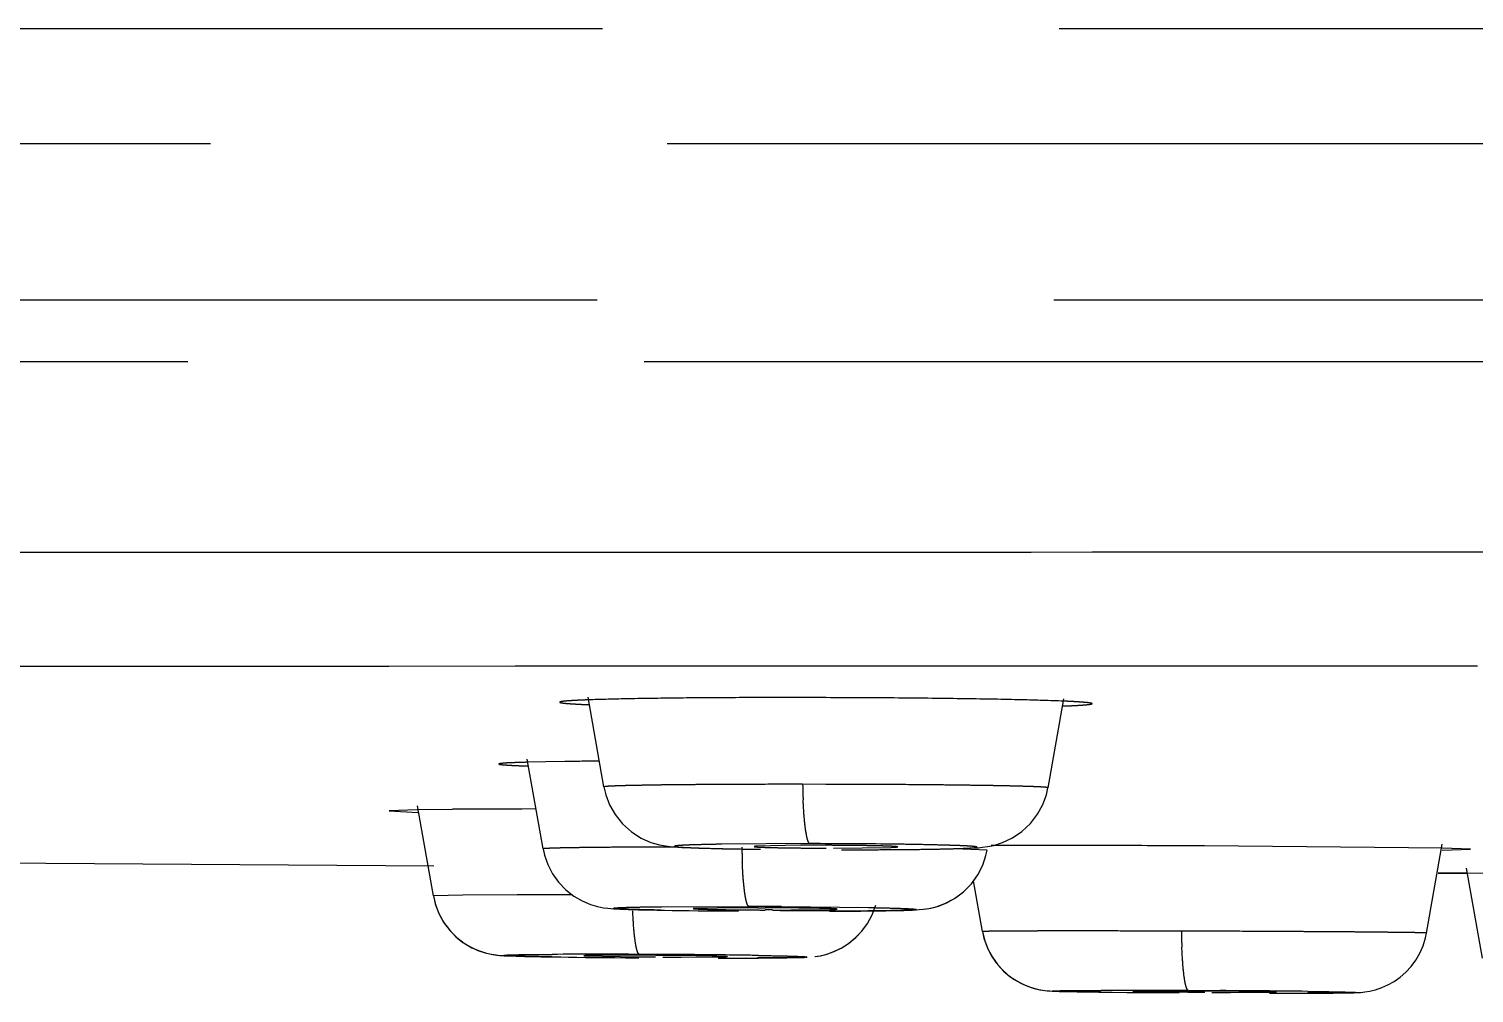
# Model space of a CAD drawing. Header units: millimetres. Extents: x 1236 to 1656, y -100 to 494.
# Drawn here: x 1488.509 to 1490.519, y 344.75 to 346.091 of the extents above; entities that cross this region are included whole.
import ezdxf

# ---------------------------------------------------------------- set-up
doc = ezdxf.new("R2010")
doc.units = ezdxf.units.MM
doc.header["$LTSCALE"] = 0.1
doc.linetypes.add('HIDDENX2', pattern=[19.05, 12.7, -6.35])
doc.layers.add('HIDDEN', color=8, linetype='HIDDENX2')

msp = doc.modelspace()

# ---------------------------------------------------------------- linework, layer by layer
at = {"layer": 'HIDDEN'}
for p, q in [((1491.2116, 346.0913), (1477.2031, 346.0913)), ((1491.2039, 345.7137), (1479.9233, 345.7137)), ((1474.1245, 345.6287), (1512.7541, 345.6287)), ((1489.1203, 345.3628), (1486.2625, 345.3629)), ((1489.161, 345.3628), (1489.1203, 345.3628)), ((1489.2051, 345.3628), (1489.161, 345.3628)), ((1489.2457, 345.3628), (1489.2051, 345.3628)), ((1489.5165, 345.3629), (1489.2457, 345.3628)), ((1489.6166, 345.3629), (1489.5165, 345.3629)), ((1489.7167, 345.363), (1489.6166, 345.3629)), ((1489.9024, 345.363), (1489.7167, 345.363)), ((1489.9872, 345.3631), (1489.9024, 345.363)), ((1490.0279, 345.3631), (1489.9872, 345.3631)), ((1490.1259, 345.3631), (1490.0279, 345.3631)), ((1493.028, 345.3641), (1490.1259, 345.3631)), ((1488.2956, 345.2049), (1488.9041, 345.2049)), ((1488.9041, 345.2049), (1488.9684, 345.2049)), ((1488.9684, 345.2049), (1489.0094, 345.2049)), ((1489.0094, 345.2049), (1489.185, 345.205)), ((1489.185, 345.205), (1489.2469, 345.205)), ((1489.2469, 345.205), (1489.2802, 345.205)), ((1489.2802, 345.205), (1489.3802, 345.205)), ((1489.3802, 345.205), (1489.4326, 345.205)), ((1489.4326, 345.205), (1489.4751, 345.2051)), ((1489.4751, 345.2051), (1489.4802, 345.2051)), ((1489.4802, 345.2051), (1489.5326, 345.2051)), ((1489.5326, 345.2051), (1489.7497, 345.2051)), ((1489.7497, 345.2051), (1489.7569, 345.2051)), ((1489.7569, 345.2051), (1489.773, 345.2051)), ((1489.773, 345.2051), (1489.9872, 345.2052)), ((1489.9872, 345.2052), (1490.0148, 345.2052)), ((1490.0148, 345.2052), (1490.0438, 345.2052)), ((1490.0438, 345.2052), (1490.2438, 345.2053)), ((1490.2438, 345.2053), (1490.2657, 345.2053)), ((1490.2657, 345.2053), (1490.4684, 345.2054)), ((1490.4684, 345.2054), (1490.5133, 345.2054)), ((1490.5133, 345.2054), (1490.5234, 345.2054)), ((1489.3083, 345.0367), (1489.2863, 345.1615)), ((1489.926, 345.0355), (1489.9478, 345.1594)), ((1489.2237, 344.9505), (1489.2016, 345.0755)), ((1489.2538, 345.0721), (1489.2012, 345.071)), ((1489.3083, 345.0367), (1489.3083, 345.0367)), ((1489.6172, 345.0403), (1489.5847, 345.0404)), ((1489.0488, 345.0049), (1489.0097, 345.0033)), ((1489.0097, 345.0033), (1489.0498, 345.0011)), ((1489.0979, 345.0055), (1489.0488, 345.0049)), ((1489.0712, 344.885), (1489.0491, 345.0102)), ((1489.2133, 345.006), (1489.1947, 345.0059)), ((1489.5948, 344.9578), (1489.4721, 344.957)), ((1489.5192, 344.9542), (1489.5173, 344.9538)), ((1489.5812, 344.9555), (1489.5192, 344.9542)), ((1489.7153, 344.9528), (1489.7172, 344.9532)), ((1490.1438, 344.9546), (1490.079, 344.9548)), ((1490.4744, 344.9515), (1490.1438, 344.9546)), ((1490.4525, 344.8334), (1490.4743, 344.957)), ((1488.1098, 344.9335), (1489.0716, 344.9267)), ((1489.2237, 344.9505), (1489.2237, 344.9505)), ((1489.409, 344.9531), (1489.3887, 344.953)), ((1489.6277, 344.9515), (1489.7073, 344.9524)), ((1489.7073, 344.9524), (1489.7153, 344.9528)), ((1489.8413, 344.9489), (1489.7959, 344.9507)), ((1490.474, 344.9489), (1490.5137, 344.95)), ((1490.5137, 344.95), (1490.4744, 344.9515)), ((1490.4687, 344.9168), (1490.5083, 344.9167)), ((1490.4746, 344.9168), (1490.4687, 344.9168)), ((1490.5082, 344.9167), (1490.4746, 344.9168)), ((1490.5302, 344.7987), (1490.5081, 344.9238)), ((1490.691, 344.9159), (1490.5082, 344.9167)), ((1489.8348, 344.8354), (1489.8224, 344.9061)), ((1489.112, 344.8861), (1489.0713, 344.885)), ((1489.1876, 344.8865), (1489.112, 344.8861)), ((1489.389, 344.8701), (1489.5101, 344.8705)), ((1489.4346, 344.8678), (1489.4326, 344.8675)), ((1489.4967, 344.8687), (1489.4346, 344.8678)), ((1489.5224, 344.8687), (1489.5326, 344.8686)), ((1489.5429, 344.8655), (1489.5326, 344.8655)), ((1489.6755, 344.8641), (1489.554, 344.8637)), ((1489.5552, 344.8703), (1489.6764, 344.8689)), ((1489.5685, 344.8655), (1489.6226, 344.866)), ((1489.6226, 344.866), (1489.6306, 344.8664)), ((1489.6306, 344.8664), (1489.6326, 344.8667)), ((1489.8349, 344.8355), (1489.8369, 344.8263)), ((1490.1438, 344.836), (1490.1115, 344.8361)), ((1489.1667, 344.8021), (1489.1701, 344.8019)), ((1489.2822, 344.802), (1489.2802, 344.8018)), ((1489.2802, 344.8018), (1489.3569, 344.8003)), ((1489.3445, 344.8025), (1489.2822, 344.802)), ((1489.3802, 344.8024), (1489.3701, 344.8025)), ((1489.416, 344.8), (1489.4702, 344.8003)), ((1489.4802, 344.8007), (1489.4653, 344.8014)), ((1489.4702, 344.8003), (1489.4782, 344.8005)), ((1489.4782, 344.8005), (1489.4802, 344.8007)), ((1489.5703, 344.7992), (1489.5766, 344.7993)), ((1490.0459, 344.7524), (1490.0439, 344.7523)), ((1490.0439, 344.7523), (1490.1205, 344.7512)), ((1490.1081, 344.7527), (1490.0459, 344.7524)), ((1490.1213, 344.7535), (1490.1656, 344.7533)), ((1490.1438, 344.7525), (1490.1337, 344.7526)), ((1490.1652, 344.7524), (1490.1438, 344.7525)), ((1490.2438, 344.7513), (1490.1652, 344.7524)), ((1489.9547, 344.752), (1489.9664, 344.7518)), ((1489.9664, 344.7518), (1489.9805, 344.7516)), ((1489.9805, 344.7516), (1489.9967, 344.7513)), ((1489.9967, 344.7513), (1490.0152, 344.7511)), ((1490.0152, 344.7511), (1490.0357, 344.7509)), ((1490.0357, 344.7509), (1490.0583, 344.7507)), ((1490.0583, 344.7507), (1490.0825, 344.7505)), ((1490.0825, 344.7505), (1490.1084, 344.7504)), ((1490.1205, 344.7512), (1490.1439, 344.751)), ((1490.1796, 344.7509), (1490.2338, 344.751)), ((1490.2338, 344.751), (1490.2418, 344.7511)), ((1490.2418, 344.7511), (1490.2438, 344.7513)), ((1490.2695, 344.7499), (1490.29, 344.7499)), ((1490.29, 344.7499), (1490.3077, 344.75)), ((1490.3077, 344.75), (1490.3225, 344.75)), ((1490.3225, 344.75), (1490.3345, 344.7502))]:
    msp.add_line(p, q, dxfattribs=at)
for points in [[(1489.3084, 345.0367), (1489.311, 345.0257), (1489.3162, 345.012), (1489.3239, 344.9982), (1489.3341, 344.9854), (1489.3466, 344.9743), (1489.3601, 344.9656), (1489.3737, 344.9596), (1489.3857, 344.9561), (1489.394, 344.9546), (1489.4004, 344.9538), (1489.4058, 344.9533), (1489.411, 344.9529), (1489.4169, 344.9526), (1489.4236, 344.9523), (1489.4314, 344.952), (1489.4402, 344.9517), (1489.4501, 344.9514), (1489.4611, 344.9511), (1489.4731, 344.9508), (1489.4863, 344.9506), (1489.5009, 344.9503), (1489.5167, 344.9501), (1489.5251, 344.95)], [(1489.8764, 344.9657), (1489.8897, 344.9746), (1489.9017, 344.9859), (1489.9114, 344.9986), (1489.9188, 345.0122), (1489.9237, 345.0257), (1489.9259, 345.0356)], [(1489.7828, 344.9504), (1489.7932, 344.9507), (1489.8024, 344.9509), (1489.8105, 344.9512), (1489.8175, 344.9515), (1489.8237, 344.9519), (1489.8291, 344.9522), (1489.8347, 344.9528), (1489.8416, 344.9537), (1489.8504, 344.9554), (1489.8627, 344.9592), (1489.8764, 344.9657)], [(1489.2237, 344.9505), (1489.2257, 344.9418), (1489.2302, 344.9287), (1489.2368, 344.9159), (1489.2452, 344.9041), (1489.2553, 344.8936), (1489.2664, 344.8849), (1489.2782, 344.8781), (1489.2895, 344.8733), (1489.2996, 344.8704), (1489.3079, 344.8687), (1489.3136, 344.868), (1489.318, 344.8676), (1489.3221, 344.8673), (1489.3262, 344.867), (1489.3309, 344.8668), (1489.3361, 344.8666), (1489.342, 344.8664), (1489.3486, 344.8661), (1489.356, 344.8659), (1489.3641, 344.8657)], [(1489.6971, 344.9494), (1489.7141, 344.9495), (1489.73, 344.9496), (1489.7449, 344.9498), (1489.7587, 344.95), (1489.7714, 344.9502), (1489.7828, 344.9504)], [(1489.8083, 344.8907), (1489.8194, 344.902), (1489.8284, 344.9146), (1489.8352, 344.9279), (1489.8396, 344.9411), (1489.8413, 344.9489)], [(1489.0712, 344.885), (1489.0742, 344.8729), (1489.0793, 344.8595), (1489.0863, 344.8473), (1489.0946, 344.8364), (1489.1039, 344.827), (1489.114, 344.8193), (1489.1247, 344.813), (1489.1352, 344.8085), (1489.1452, 344.8054), (1489.1537, 344.8036), (1489.1595, 344.8028), (1489.164, 344.8023)], [(1489.0713, 344.885), (1489.0738, 344.8741), (1489.0788, 344.8608), (1489.0854, 344.8487), (1489.0934, 344.8378), (1489.1025, 344.8283), (1489.1123, 344.8205), (1489.1227, 344.8141), (1489.1331, 344.8093), (1489.1433, 344.8059), (1489.152, 344.8039), (1489.1583, 344.8029), (1489.1632, 344.8024), (1489.1676, 344.8021)], [(1489.7254, 344.8649), (1489.7319, 344.8652), (1489.7374, 344.8654), (1489.7424, 344.8656), (1489.747, 344.866), (1489.7524, 344.8665), (1489.7604, 344.8677), (1489.7704, 344.87), (1489.7827, 344.8745), (1489.7959, 344.8815), (1489.8083, 344.8907)], [(1489.7543, 344.8667), (1489.763, 344.8682), (1489.7735, 344.871), (1489.7851, 344.8756), (1489.7971, 344.8823), (1489.8085, 344.8908)], [(1489.3641, 344.8657), (1489.3729, 344.8655), (1489.3824, 344.8653), (1489.3925, 344.8651), (1489.4033, 344.865), (1489.4147, 344.8648), (1489.4268, 344.8646), (1489.4394, 344.8645), (1489.4526, 344.8643), (1489.4664, 344.8642), (1489.4806, 344.8641), (1489.4953, 344.864)], [(1489.6182, 344.8041), (1489.6284, 344.8077), (1489.6385, 344.8125), (1489.6485, 344.8188), (1489.658, 344.8266), (1489.6669, 344.8359), (1489.6749, 344.8468), (1489.6814, 344.8589), (1489.6863, 344.8721)], [(1489.6219, 344.8637), (1489.6374, 344.8638), (1489.652, 344.8639), (1489.6655, 344.864), (1489.6781, 344.8641), (1489.6897, 344.8642), (1489.7002, 344.8644)], [(1489.7002, 344.8644), (1489.7096, 344.8646), (1489.718, 344.8647), (1489.7254, 344.8649)], [(1489.6188, 344.8042), (1489.6292, 344.808), (1489.6392, 344.8129), (1489.6491, 344.8192), (1489.6585, 344.827), (1489.6673, 344.8363), (1489.6687, 344.8384)], [(1489.8349, 344.8355), (1489.8376, 344.8242), (1489.8424, 344.8113), (1489.8486, 344.7997), (1489.856, 344.7894), (1489.8642, 344.7806), (1489.873, 344.7731), (1489.8824, 344.7668), (1489.892, 344.7618), (1489.9017, 344.7579), (1489.9107, 344.7554), (1489.9185, 344.7539), (1489.9248, 344.7531), (1489.9287, 344.7528), (1489.9318, 344.7526), (1489.9348, 344.7525), (1489.9378, 344.7524), (1489.9413, 344.7523), (1489.9452, 344.7522), (1489.9547, 344.752)], [(1490.3345, 344.7502), (1490.3395, 344.7502), (1490.3439, 344.7503), (1490.3477, 344.7504), (1490.3511, 344.7504), (1490.3541, 344.7505), (1490.3571, 344.7507), (1490.3608, 344.7509), (1490.3665, 344.7515), (1490.3736, 344.7526), (1490.3816, 344.7546), (1490.3903, 344.7576), (1490.3988, 344.7614), (1490.4073, 344.7662), (1490.4156, 344.772), (1490.4235, 344.7789), (1490.4309, 344.7868), (1490.4375, 344.7957), (1490.4431, 344.8053), (1490.4477, 344.8158), (1490.4511, 344.8268), (1490.4525, 344.8334)], [(1489.8369, 344.8263), (1489.8413, 344.8138), (1489.847, 344.8023), (1489.854, 344.792), (1489.8617, 344.7831), (1489.87, 344.7754), (1489.8789, 344.7689), (1489.8881, 344.7636), (1489.8975, 344.7594), (1489.9065, 344.7564), (1489.9148, 344.7545), (1489.9217, 344.7534), (1489.926, 344.753), (1489.9267, 344.753)], [(1489.1697, 344.8019), (1489.1731, 344.8018), (1489.1769, 344.8016), (1489.1812, 344.8015), (1489.1861, 344.8013), (1489.1917, 344.8011), (1489.1979, 344.801), (1489.2048, 344.8008), (1489.2124, 344.8007)], [(1489.2124, 344.8007), (1489.2205, 344.8005), (1489.2292, 344.8004), (1489.2385, 344.8002), (1489.2484, 344.8001), (1489.2591, 344.7999), (1489.2705, 344.7998), (1489.2827, 344.7996), (1489.2957, 344.7995), (1489.3094, 344.7994), (1489.3237, 344.7992), (1489.3386, 344.7991), (1489.3569, 344.799)], [(1489.4673, 344.7986), (1489.4827, 344.7986), (1489.4972, 344.7986), (1489.5107, 344.7987), (1489.5232, 344.7987), (1489.5348, 344.7988), (1489.5452, 344.7989)], [(1489.5452, 344.7989), (1489.5546, 344.799), (1489.5629, 344.7991), (1489.5703, 344.7992)], [(1489.5766, 344.7993), (1489.5821, 344.7995), (1489.5869, 344.7996), (1489.5911, 344.7998)], [(1489.6016, 344.8007), (1489.609, 344.8019), (1489.6182, 344.8041)], [(1489.6021, 344.8007), (1489.6094, 344.8019), (1489.6188, 344.8042)], [(1490.2338, 344.7499), (1490.2463, 344.7499), (1490.2695, 344.7499)]]:
    msp.add_lwpolyline(points, dxfattribs=at)
for centre, radius, start, end in [((1489.5549, 322.2975), 22.8635, 89.84365, 89.98789), ((1489.2479, 343.3593), 1.7123, 91.5607, 91.9699), ((1489.3821, 335.6408), 9.4321, 90.48808, 90.7792), ((1490.4229, 345.0551), 0.8383, 181.0044, 182.4759), ((1489.2137, 329.2346), 15.7714, 90.06887, 90.42047), ((1489.6036, 340.3424), 4.6131, 89.9605, 90.2783), ((1489.5886, 334.8805), 10.0773, 89.32257, 89.96468), ((1489.6034, 339.9742), 4.9813, 89.8411, 89.9613), ((1489.6037, 340.0914), 4.8641, 89.5811, 89.8409), ((1489.9402, 322.2951), 22.6601, 89.95469, 90.2358), ((1489.9261, 305.1413), 39.8139, 89.78004, 89.95393), ((1489.6277, 352.6679), 7.7186, 268.9467, 269.24519), ((1490.3595, 344.9669), 0.8594, 180.9201, 182.3593), ((1489.6306, 349.7828), 4.8313, 269.532, 269.8418), ((1489.2525, 317.8342), 27.0524, 89.97602, 90.13757), ((1489.5086, 338.9964), 5.8723, 89.8661, 90.11604), ((1489.557, 351.0369), 6.1715, 269.55309, 269.77381), ((1489.4794, 331.5256), 13.3449, 89.67441, 89.86799), ((1489.5082, 338.6794), 6.1893, 89.57226, 89.77355), ((1489.5566, 350.7378), 5.8724, 269.8661, 270.11604), ((1490.9472, 344.8475), 0.8358, 180.784, 182.3063), ((1489.2966, 332.4384), 12.3655, 89.71718, 90.27916), ((1489.3373, 336.7402), 8.0623, 89.7667, 89.94893), ((1489.4245, 353.2706), 8.4706, 269.54284, 269.70048), ((1489.2838, 326.5027), 18.3012, 89.6301, 89.76886), ((1489.3362, 336.3758), 8.4267, 89.52307, 89.70085), ((1489.4232, 352.8624), 8.0624, 269.76671, 269.94894), ((1489.2811, 326.7616), 18.0424, 89.34284, 89.6161), ((1489.3673, 339.6229), 5.1795, 89.0908, 89.5679), ((1489.4191, 342.8327), 1.9692, 88.6569, 89.1173), ((1489.4762, 353.4379), 8.6393, 270.07428, 270.31007), ((1489.3782, 335.6124), 9.191, 89.09428, 89.31541), ((1490.0325, 325.9419), 18.8118, 89.72935, 90.09878), ((1490.0828, 332.4827), 12.2699, 89.76188, 89.88164), ((1490.0327, 321.6131), 23.1406, 89.37002, 89.67094), ((1490.2049, 357.0208), 12.27, 269.76189, 269.88164)]:
    msp.add_arc(centre, radius, start, end, dxfattribs=at)
for points, knots in [([(1474.1563, 345.9319), (1474.2057, 345.9297), (1474.2826, 345.927), (1474.391, 345.9266), (1474.4864, 345.9281), (1474.5973, 345.9303), (1474.7287, 345.9322), (1474.8864, 345.9333), (1475.0769, 345.9337), (1475.3074, 345.9332), (1475.5848, 345.9326), (1475.9149, 345.9323), (1476.4704, 345.9319), (1477.307, 345.9317), (1478.2341, 345.9315), (1479.0766, 345.9317), (1479.7724, 345.9321), (1480.5019, 345.9326), (1481.2586, 345.9329), (1482.0367, 345.9329), (1482.8316, 345.9327), (1483.6397, 345.9321), (1484.4582, 345.9316), (1485.2849, 345.9315), (1486.1181, 345.9317), (1486.9563, 345.932), (1488.0811, 345.9321), (1489.4934, 345.932), (1490.625, 345.9319), (1491.192, 345.9317)], [0, 0, 0, 0, 0.008693, 0.013563, 0.019077, 0.025498, 0.033098, 0.042221, 0.053265, 0.066647, 0.082803, 0.102116, 0.124783, 0.180626, 0.249442, 0.288037, 0.329006, 0.371968, 0.416503, 0.462256, 0.508988, 0.556479, 0.60457, 0.653132, 0.702062, 0.751286, 0.800738, 0.900141, 1, 1, 1, 1]), ([(1489.2869, 345.1578), (1489.2839, 345.1577), (1489.2781, 345.1575), (1489.27, 345.1571), (1489.2631, 345.1567), (1489.2574, 345.1563), (1489.253, 345.1559), (1489.2499, 345.1555), (1489.248, 345.1552), (1489.2472, 345.1549), (1489.2469, 345.1547), (1489.2469, 345.1546)], [0, 0, 0, 0, 0.229843, 0.430709, 0.602001, 0.743131, 0.853528, 0.932714, 0.980757, 0.993502, 1, 1, 1, 1]), ([(1489.2469, 345.1546), (1489.2469, 345.1545), (1489.2472, 345.1543), (1489.2477, 345.1541), (1489.2485, 345.1539), (1489.2502, 345.1536), (1489.2531, 345.1532), (1489.2575, 345.1528), (1489.2632, 345.1524), (1489.2701, 345.152), (1489.2781, 345.1515), (1489.2839, 345.1513), (1489.287, 345.1511)], [0, 0, 0, 0, 0.006802, 0.019962, 0.040513, 0.068686, 0.148175, 0.258636, 0.39966, 0.570645, 0.770969, 1, 1, 1, 1]), ([(1489.5597, 345.161), (1489.5316, 345.161), (1489.4782, 345.1609), (1489.4034, 345.1603), (1489.3406, 345.1593), (1489.3031, 345.1584), (1489.2869, 345.1578)], [0, 0, 0, 0, 0.308568, 0.58768, 0.822514, 1, 1, 1, 1]), ([(1489.9478, 345.156), (1489.9285, 345.1568), (1489.883, 345.1581), (1489.8064, 345.1595), (1489.7156, 345.1605), (1489.6509, 345.1608), (1489.6172, 345.1609)], [0, 0, 0, 0, 0.175201, 0.412751, 0.695023, 1, 1, 1, 1]), ([(1489.9872, 345.1525), (1489.9873, 345.1527), (1489.9861, 345.1532), (1489.9846, 345.1534), (1489.9813, 345.1539), (1489.9771, 345.1543), (1489.9714, 345.1547), (1489.9646, 345.1552), (1489.9566, 345.1556), (1489.9508, 345.1559), (1489.9478, 345.156)], [0, 0, 0, 0, 0.016925, 0.063439, 0.14179, 0.251891, 0.393286, 0.565461, 0.76788, 1, 1, 1, 1]), ([(1489.9471, 345.1493), (1489.9502, 345.1494), (1489.9559, 345.1496), (1489.9639, 345.15), (1489.9707, 345.1504), (1489.9764, 345.1508), (1489.9808, 345.1512), (1489.9838, 345.1515), (1489.9855, 345.1518), (1489.9864, 345.152), (1489.9869, 345.1522), (1489.9872, 345.1524), (1489.9872, 345.1525)], [0, 0, 0, 0, 0.227057, 0.425988, 0.596124, 0.736805, 0.847448, 0.927875, 0.956788, 0.978232, 0.992385, 1, 1, 1, 1]), ([(1489.189, 345.0707), (1489.1869, 345.0706), (1489.183, 345.0704), (1489.1776, 345.0702), (1489.173, 345.07), (1489.1692, 345.0697), (1489.1662, 345.0694), (1489.1642, 345.0692), (1489.1629, 345.069), (1489.1624, 345.0688), (1489.1622, 345.0686), (1489.1622, 345.0686)], [0, 0, 0, 0, 0.231991, 0.434132, 0.605861, 0.746629, 0.856124, 0.93436, 0.981548, 0.993873, 1, 1, 1, 1]), ([(1489.1622, 345.0686), (1489.1622, 345.0685), (1489.1625, 345.0684), (1489.163, 345.0682), (1489.1638, 345.068), (1489.165, 345.0679), (1489.1664, 345.0677), (1489.169, 345.0675), (1489.173, 345.0672), (1489.1787, 345.0668), (1489.1856, 345.0665), (1489.1937, 345.0661), (1489.1995, 345.0659), (1489.2026, 345.0658)], [0, 0, 0, 0, 0.006103, 0.019059, 0.039582, 0.067821, 0.103838, 0.147643, 0.2584, 0.399577, 0.570616, 0.770949, 1, 1, 1, 1]), ([(1489.5847, 345.0404), (1489.5663, 345.0404), (1489.5303, 345.0403), (1489.486, 345.0402), (1489.4525, 345.04), (1489.4294, 345.0398), (1489.4078, 345.0396), (1489.388, 345.0394), (1489.3701, 345.0391), (1489.3543, 345.0388), (1489.3407, 345.0385), (1489.3308, 345.0383), (1489.3241, 345.038), (1489.32, 345.0378), (1489.3165, 345.0377), (1489.3136, 345.0375), (1489.3114, 345.0373), (1489.3098, 345.0371), (1489.3088, 345.037), (1489.3084, 345.0368), (1489.3083, 345.0367), (1489.3083, 345.0367)], [0, 0, 0, 0, 0.200267, 0.390675, 0.479758, 0.563724, 0.641937, 0.713761, 0.778572, 0.835865, 0.885202, 0.926143, 0.943329, 0.958263, 0.970929, 0.981312, 0.989402, 0.995189, 0.998675, 0.999575, 1, 1, 1, 1]), ([(1489.926, 345.0356), (1489.926, 345.0356), (1489.9258, 345.0357), (1489.9255, 345.0358), (1489.9251, 345.0359), (1489.9241, 345.036), (1489.9224, 345.0362), (1489.9198, 345.0364), (1489.9165, 345.0366), (1489.9124, 345.0368), (1489.9077, 345.037), (1489.9, 345.0373), (1489.8886, 345.0376), (1489.8731, 345.038), (1489.8551, 345.0384), (1489.8348, 345.0387), (1489.8125, 345.039), (1489.7882, 345.0393), (1489.7623, 345.0396), (1489.7252, 345.0399), (1489.6767, 345.0402), (1489.6373, 345.0403), (1489.6172, 345.0403)], [0, 0, 0, 0, 0.000449, 0.001413, 0.002962, 0.005105, 0.011176, 0.019614, 0.030395, 0.043494, 0.058884, 0.076537, 0.118511, 0.168999, 0.227438, 0.293264, 0.3659, 0.444652, 0.528767, 0.617489, 0.805359, 1, 1, 1, 1]), ([(1489.5948, 344.9578), (1489.5942, 344.9579), (1489.5934, 344.9588), (1489.5926, 344.9604), (1489.5915, 344.9631), (1489.5904, 344.9678), (1489.5891, 344.975), (1489.5879, 344.984), (1489.5865, 344.9988), (1489.5858, 345.0106), (1489.5854, 345.0188)], [0, 0, 0, 0, 0.02935, 0.053127, 0.084161, 0.169872, 0.287044, 0.433433, 0.605414, 1, 1, 1, 1]), ([(1489.4721, 344.957), (1489.467, 344.9569), (1489.4573, 344.9567), (1489.4437, 344.9564), (1489.4337, 344.9561), (1489.4266, 344.9559), (1489.4222, 344.9557), (1489.4183, 344.9555), (1489.4149, 344.9553), (1489.4121, 344.9551), (1489.4099, 344.9549), (1489.4083, 344.9547), (1489.4072, 344.9545), (1489.4068, 344.9543), (1489.4066, 344.9542), (1489.4066, 344.954), (1489.4068, 344.9539), (1489.4071, 344.9538), (1489.4075, 344.9537), (1489.4081, 344.9536), (1489.4092, 344.9534), (1489.4109, 344.9532), (1489.4134, 344.953), (1489.4165, 344.9528), (1489.4202, 344.9526), (1489.4244, 344.9524), (1489.4312, 344.9521), (1489.441, 344.9517), (1489.4599, 344.9512), (1489.4751, 344.9508), (1489.4858, 344.9506)], [0, 0, 0, 0, 0.106447, 0.200191, 0.280078, 0.314605, 0.345427, 0.372477, 0.395687, 0.41499, 0.430322, 0.441632, 0.448938, 0.451125, 0.452412, 0.453185, 0.454452, 0.456614, 0.459747, 0.463873, 0.469001, 0.48228, 0.499605, 0.520979, 0.546357, 0.575657, 0.608798, 0.686272, 0.778115, 1, 1, 1, 1]), ([(1489.5173, 344.9538), (1489.5173, 344.9537), (1489.5174, 344.9537), (1489.5176, 344.9536), (1489.5181, 344.9535), (1489.519, 344.9534), (1489.5205, 344.9532), (1489.5228, 344.9531), (1489.5257, 344.9529), (1489.5292, 344.9528), (1489.5334, 344.9526), (1489.5399, 344.9524), (1489.5494, 344.9522), (1489.562, 344.952), (1489.5761, 344.9518), (1489.586, 344.9517), (1489.5911, 344.9516)], [0, 0, 0, 0, 0.00161, 0.005242, 0.01108, 0.019133, 0.041809, 0.073081, 0.11273, 0.160529, 0.21625, 0.279583, 0.42717, 0.599348, 0.792088, 1, 1, 1, 1]), ([(1489.6389, 344.9493), (1489.65, 344.9493), (1489.6718, 344.9493), (1489.7035, 344.9495), (1489.733, 344.9497), (1489.7595, 344.95), (1489.7821, 344.9505), (1489.7983, 344.9509), (1489.809, 344.9513), (1489.8152, 344.9516), (1489.8201, 344.9519), (1489.8236, 344.9522), (1489.8258, 344.9524), (1489.8268, 344.9527), (1489.8272, 344.9528), (1489.8272, 344.953), (1489.8271, 344.9531), (1489.8269, 344.9532), (1489.8265, 344.9533), (1489.8258, 344.9535), (1489.8247, 344.9536), (1489.8233, 344.9538), (1489.8215, 344.954), (1489.8194, 344.9541), (1489.8159, 344.9544), (1489.8107, 344.9547), (1489.8035, 344.955), (1489.7951, 344.9553), (1489.7815, 344.9557), (1489.7618, 344.9562), (1489.7358, 344.9567), (1489.7174, 344.957), (1489.7077, 344.9571)], [0, 0, 0, 0, 0.10792, 0.212005, 0.308807, 0.395354, 0.469545, 0.529412, 0.553519, 0.573584, 0.589495, 0.601141, 0.608439, 0.61047, 0.611486, 0.611762, 0.612143, 0.612748, 0.613607, 0.616121, 0.61972, 0.624411, 0.630198, 0.637084, 0.645067, 0.664269, 0.687674, 0.715148, 0.746555, 0.820433, 0.906252, 1, 1, 1, 1]), ([(1489.7172, 344.9532), (1489.7172, 344.9533), (1489.7171, 344.9533), (1489.7168, 344.9534), (1489.7164, 344.9535), (1489.7154, 344.9536), (1489.7138, 344.9538), (1489.7114, 344.9539), (1489.7082, 344.9541), (1489.7045, 344.9542), (1489.7001, 344.9544), (1489.6932, 344.9546), (1489.6832, 344.9548), (1489.6699, 344.9551), (1489.655, 344.9552), (1489.6447, 344.9553), (1489.6393, 344.9554)], [0, 0, 0, 0, 0.001602, 0.005258, 0.011144, 0.019264, 0.042129, 0.073652, 0.113604, 0.161748, 0.217841, 0.281521, 0.429604, 0.601873, 0.794021, 1, 1, 1, 1]), ([(1489.3887, 344.953), (1489.3768, 344.953), (1489.354, 344.9529), (1489.3218, 344.9527), (1489.2973, 344.9525), (1489.2798, 344.9523), (1489.2684, 344.9521), (1489.2582, 344.952), (1489.2492, 344.9518), (1489.2416, 344.9516), (1489.2353, 344.9514), (1489.2309, 344.9512), (1489.2281, 344.9511), (1489.2266, 344.951), (1489.2254, 344.9509), (1489.2244, 344.9508), (1489.224, 344.9507), (1489.2237, 344.9506), (1489.2237, 344.9505)], [0, 0, 0, 0, 0.21659, 0.412894, 0.585441, 0.66178, 0.731066, 0.793001, 0.847284, 0.893616, 0.931719, 0.961461, 0.973173, 0.982768, 0.990239, 0.995581, 0.998801, 1, 1, 1, 1]), ([(1489.5101, 344.8705), (1489.5095, 344.8705), (1489.5087, 344.8715), (1489.5079, 344.873), (1489.5069, 344.8757), (1489.5057, 344.8804), (1489.5044, 344.8876), (1489.5033, 344.8966), (1489.5019, 344.9114), (1489.5012, 344.9233), (1489.5008, 344.9315)], [0, 0, 0, 0, 0.028821, 0.052299, 0.083066, 0.168402, 0.285442, 0.431949, 0.604278, 1, 1, 1, 1]), ([(1489.3875, 344.8653), (1489.3826, 344.8654), (1489.3733, 344.8656), (1489.3601, 344.8659), (1489.3488, 344.8662), (1489.3405, 344.8665), (1489.3349, 344.8667), (1489.3314, 344.8669), (1489.3285, 344.8671), (1489.3261, 344.8672), (1489.3244, 344.8674), (1489.3234, 344.8675), (1489.3228, 344.8676), (1489.3223, 344.8677), (1489.322, 344.8678), (1489.3218, 344.8678), (1489.3217, 344.868), (1489.3219, 344.8681), (1489.3223, 344.8682), (1489.3231, 344.8683), (1489.3245, 344.8685), (1489.3265, 344.8686), (1489.329, 344.8688), (1489.3334, 344.869), (1489.3402, 344.8692), (1489.3498, 344.8695), (1489.3663, 344.8698), (1489.3796, 344.87), (1489.389, 344.8701)], [0, 0, 0, 0, 0.111283, 0.210082, 0.295373, 0.36637, 0.396284, 0.422355, 0.444495, 0.462617, 0.476646, 0.482125, 0.486582, 0.490025, 0.492465, 0.493938, 0.494641, 0.495603, 0.497463, 0.504155, 0.514894, 0.5297, 0.548563, 0.571413, 0.628739, 0.701005, 0.787529, 1, 1, 1, 1]), ([(1489.3577, 344.8038), (1489.3571, 344.8038), (1489.3562, 344.8048), (1489.3555, 344.8062), (1489.3544, 344.8089), (1489.3533, 344.8136), (1489.3514, 344.8242), (1489.3497, 344.8413), (1489.3488, 344.8561), (1489.3485, 344.8643)], [0, 0, 0, 0, 0.028341, 0.051509, 0.081977, 0.166817, 0.283585, 0.602661, 1, 1, 1, 1]), ([(1489.4326, 344.8675), (1489.4326, 344.8674), (1489.4328, 344.8674), (1489.433, 344.8673), (1489.4335, 344.8673), (1489.4344, 344.8672), (1489.436, 344.867), (1489.4384, 344.8669), (1489.4414, 344.8668), (1489.4451, 344.8666), (1489.4493, 344.8665), (1489.4561, 344.8663), (1489.4659, 344.8662), (1489.4789, 344.8659), (1489.4935, 344.8658), (1489.5036, 344.8657), (1489.5089, 344.8656)], [0, 0, 0, 0, 0.001459, 0.005044, 0.010874, 0.018941, 0.041696, 0.073097, 0.112915, 0.160916, 0.216862, 0.280413, 0.428333, 0.600627, 0.793109, 1, 1, 1, 1]), ([(1489.6326, 344.8667), (1489.6326, 344.8667), (1489.6325, 344.8668), (1489.6322, 344.8668), (1489.6317, 344.8669), (1489.6308, 344.867), (1489.6292, 344.8671), (1489.6267, 344.8672), (1489.6236, 344.8674), (1489.6198, 344.8675), (1489.6154, 344.8676), (1489.6084, 344.8678), (1489.5984, 344.868), (1489.585, 344.8682), (1489.5701, 344.8684), (1489.5598, 344.8685), (1489.5544, 344.8685)], [0, 0, 0, 0, 0.001458, 0.005057, 0.010912, 0.019014, 0.041866, 0.073395, 0.113368, 0.161544, 0.217679, 0.281405, 0.429576, 0.601918, 0.794094, 1, 1, 1, 1]), ([(1489.6764, 344.8689), (1489.6814, 344.8688), (1489.6907, 344.8687), (1489.7039, 344.8683), (1489.7152, 344.868), (1489.7235, 344.8677), (1489.7292, 344.8675), (1489.7327, 344.8673), (1489.7356, 344.8671), (1489.738, 344.867), (1489.7399, 344.8668), (1489.7411, 344.8667), (1489.7419, 344.8665), (1489.7422, 344.8664), (1489.7424, 344.8664), (1489.7425, 344.8662), (1489.7423, 344.8661), (1489.742, 344.866), (1489.7411, 344.8659), (1489.7397, 344.8657), (1489.7378, 344.8656), (1489.7353, 344.8654), (1489.7309, 344.8652), (1489.7242, 344.865), (1489.7146, 344.8647), (1489.6982, 344.8644), (1489.6849, 344.8642), (1489.6755, 344.8641)], [0, 0, 0, 0, 0.111479, 0.210498, 0.296036, 0.367299, 0.39735, 0.423562, 0.445843, 0.464105, 0.478275, 0.488349, 0.491861, 0.494368, 0.495904, 0.49664, 0.497551, 0.499347, 0.505904, 0.516509, 0.531183, 0.549915, 0.572634, 0.629704, 0.701717, 0.787994, 1, 1, 1, 1]), ([(1490.1115, 344.8361), (1490.0929, 344.8362), (1490.0568, 344.8362), (1490.0126, 344.8363), (1489.9791, 344.8363), (1489.956, 344.8363), (1489.9345, 344.8363), (1489.9147, 344.8363), (1489.8969, 344.8362), (1489.8811, 344.8361), (1489.8676, 344.8361), (1489.8578, 344.836), (1489.8511, 344.8359), (1489.8469, 344.8359), (1489.8434, 344.8358), (1489.8405, 344.8357), (1489.8384, 344.8357), (1489.8371, 344.8356), (1489.8363, 344.8356), (1489.8358, 344.8356), (1489.8353, 344.8355), (1489.8351, 344.8355), (1489.8349, 344.8355), (1489.8349, 344.8355)], [0, 0, 0, 0, 0.201555, 0.391405, 0.480207, 0.564048, 0.642199, 0.713933, 0.778528, 0.835457, 0.884418, 0.925123, 0.942289, 0.957283, 0.970072, 0.980628, 0.988923, 0.992215, 0.994932, 0.99707, 0.998627, 0.999602, 1, 1, 1, 1]), ([(1490.4525, 344.8334), (1490.4525, 344.8334), (1490.4523, 344.8334), (1490.4521, 344.8335), (1490.4516, 344.8335), (1490.4509, 344.8335), (1490.4501, 344.8336), (1490.4486, 344.8336), (1490.4462, 344.8337), (1490.4429, 344.8338), (1490.4388, 344.8339), (1490.4341, 344.834), (1490.4286, 344.8341), (1490.4225, 344.8342), (1490.413, 344.8343), (1490.3995, 344.8344), (1490.3815, 344.8346), (1490.3612, 344.8348), (1490.3389, 344.835), (1490.3146, 344.8352), (1490.2888, 344.8353), (1490.2517, 344.8355), (1490.2032, 344.8358), (1490.1639, 344.8359), (1490.1438, 344.836)], [0, 0, 0, 0, 0.000358, 0.001306, 0.002857, 0.00501, 0.007763, 0.011112, 0.019585, 0.030403, 0.043537, 0.058961, 0.076646, 0.096565, 0.118677, 0.169205, 0.227671, 0.293511, 0.366147, 0.444887, 0.528979, 0.617669, 0.805455, 1, 1, 1, 1]), ([(1490.1213, 344.7534), (1490.1208, 344.7535), (1490.1199, 344.7544), (1490.1191, 344.7558), (1490.1181, 344.7585), (1490.1169, 344.7631), (1490.115, 344.7737), (1490.1133, 344.7909), (1490.1125, 344.8057), (1490.1121, 344.8139)], [0, 0, 0, 0, 0.027936, 0.050842, 0.081069, 0.165558, 0.282191, 0.601655, 1, 1, 1, 1]), ([(1489.2353, 344.8003), (1489.2259, 344.8004), (1489.2128, 344.8007), (1489.1964, 344.8011), (1489.1869, 344.8013), (1489.1803, 344.8015), (1489.176, 344.8017), (1489.1736, 344.8019), (1489.1717, 344.802), (1489.1704, 344.8021), (1489.1697, 344.8022), (1489.1694, 344.8023), (1489.1692, 344.8023), (1489.1691, 344.8024), (1489.1693, 344.8025), (1489.1696, 344.8026), (1489.1705, 344.8027), (1489.1719, 344.8028), (1489.1739, 344.8029), (1489.1764, 344.803), (1489.1808, 344.8031), (1489.1875, 344.8033), (1489.1971, 344.8035), (1489.2136, 344.8037), (1489.2269, 344.8038), (1489.2364, 344.8038)], [0, 0, 0, 0, 0.210553, 0.296085, 0.36732, 0.423534, 0.445782, 0.464005, 0.478128, 0.488142, 0.491614, 0.494071, 0.495531, 0.496115, 0.496929, 0.498687, 0.505222, 0.51583, 0.53052, 0.549277, 0.57203, 0.629185, 0.701306, 0.787709, 1, 1, 1, 1]), ([(1489.5235, 344.8023), (1489.5329, 344.8021), (1489.5461, 344.8019), (1489.5624, 344.8015), (1489.5719, 344.8013), (1489.5786, 344.801), (1489.5829, 344.8008), (1489.5854, 344.8007), (1489.5873, 344.8006), (1489.5885, 344.8005), (1489.5892, 344.8004), (1489.5896, 344.8003), (1489.5898, 344.8003), (1489.5899, 344.8002), (1489.5897, 344.8001), (1489.5894, 344.8), (1489.5885, 344.7999), (1489.5872, 344.7998), (1489.5852, 344.7997), (1489.5827, 344.7996), (1489.5784, 344.7995), (1489.5716, 344.7993), (1489.5621, 344.7991), (1489.5456, 344.7989), (1489.5324, 344.7988), (1489.523, 344.7988)], [0, 0, 0, 0, 0.210972, 0.296753, 0.368257, 0.424751, 0.447142, 0.465508, 0.479773, 0.489929, 0.493471, 0.495998, 0.497524, 0.498154, 0.498912, 0.500603, 0.507, 0.517471, 0.532026, 0.55065, 0.57327, 0.630165, 0.702029, 0.788181, 1, 1, 1, 1]), ([(1489.999, 344.7513), (1489.9896, 344.7515), (1489.9764, 344.7516), (1489.9601, 344.7519), (1489.9506, 344.7521), (1489.944, 344.7523), (1489.9397, 344.7524), (1489.9372, 344.7525), (1489.9353, 344.7526), (1489.9341, 344.7526), (1489.9334, 344.7527), (1489.9331, 344.7528), (1489.9329, 344.7528), (1489.9328, 344.7528), (1489.933, 344.7529), (1489.9332, 344.7529), (1489.9336, 344.753), (1489.9343, 344.753), (1489.9356, 344.7531), (1489.9375, 344.7531), (1489.94, 344.7532), (1489.9444, 344.7533), (1489.9512, 344.7534), (1489.9608, 344.7535), (1489.9773, 344.7536), (1489.9906, 344.7536), (1490, 344.7537)], [0, 0, 0, 0, 0.210672, 0.296251, 0.367523, 0.42376, 0.446015, 0.46424, 0.478358, 0.488358, 0.491817, 0.494252, 0.495672, 0.496143, 0.496877, 0.498599, 0.501338, 0.505098, 0.515685, 0.530363, 0.549115, 0.571867, 0.629032, 0.701176, 0.787613, 1, 1, 1, 1]), ([(1490.2871, 344.7522), (1490.2965, 344.7521), (1490.3097, 344.752), (1490.3261, 344.7517), (1490.3356, 344.7515), (1490.3423, 344.7513), (1490.3466, 344.7512), (1490.349, 344.7511), (1490.351, 344.751), (1490.3522, 344.751), (1490.3529, 344.7509), (1490.3532, 344.7509), (1490.3537, 344.7507), (1490.3529, 344.7506), (1490.3523, 344.7506), (1490.3508, 344.7505), (1490.3489, 344.7504), (1490.3464, 344.7504), (1490.342, 344.7503), (1490.3353, 344.7502), (1490.3258, 344.7501), (1490.3093, 344.75), (1490.2961, 344.7499), (1490.2867, 344.7499)], [0, 0, 0, 0, 0.211102, 0.296933, 0.368476, 0.424997, 0.447395, 0.465764, 0.480025, 0.490167, 0.493696, 0.496202, 0.498185, 0.500491, 0.50685, 0.517301, 0.531845, 0.550464, 0.573085, 0.629993, 0.701884, 0.788074, 1, 1, 1, 1])]:
    msp.add_open_spline(points, degree=3, knots=knots, dxfattribs=at)

doc.saveas('drawing.dxf')
